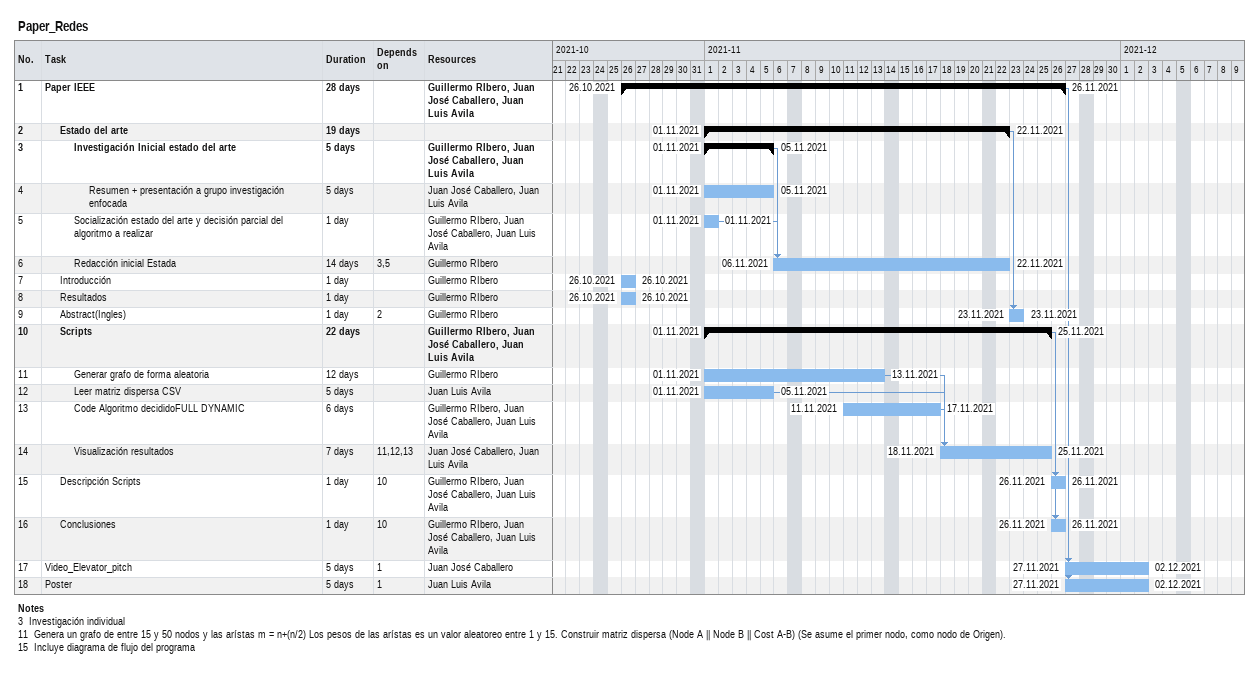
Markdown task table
Paper_Redes

| ID | Level | Task | Duration | Start | Finish | Predecessors | Resources |
|---|---|---|---|---|---|---|---|
| 1 | 1 | **Paper IEEE** | 28d | 2021-10-26 | 2021-11-26 |  | Guillermo RIbero, Juan José Caballero, Juan Luis Avila |
| 2 | 2 | **Estado del arte** | 19d | 2021-11-01 | 2021-11-22 |  |  |
| 3 | 3 | **Investigación Inicial estado del arte** | 5d | 2021-11-01 | 2021-11-05 |  | Guillermo RIbero, Juan José Caballero, Juan Luis Avila |
| 4 | 4 | Resumen + presentación a grupo investigación enfocada | 5d | 2021-11-01 | 2021-11-05 |  | Juan José Caballero, Juan Luis Avila |
| 5 | 3 | Socialización estado del arte y decisión parcial del algoritmo a realizar | 1d | 2021-11-01 | 2021-11-01 |  | Guillermo RIbero, Juan José Caballero, Juan Luis Avila |
| 6 | 3 | Redacción inicial Estada | 14d | 2021-11-06 | 2021-11-22 | 3, 5 | Guillermo RIbero |
| 7 | 2 | Introducción | 1d | 2021-10-26 | 2021-10-26 |  | Guillermo RIbero |
| 8 | 2 | Resultados | 1d | 2021-10-26 | 2021-10-26 |  | Guillermo RIbero |
| 9 | 2 | Abstract(Ingles) | 1d | 2021-11-23 | 2021-11-23 | 2 | Guillermo RIbero |
| 10 | 2 | **Scripts** | 22d | 2021-11-01 | 2021-11-25 |  | Guillermo RIbero, Juan José Caballero, Juan Luis Avila |
| 11 | 3 | Generar grafo de forma aleatoria | 12d | 2021-11-01 | 2021-11-13 |  | Guillermo RIbero |
| 12 | 3 | Leer matriz dispersa CSV | 5d | 2021-11-01 | 2021-11-05 |  | Juan Luis Avila |
| 13 | 3 | Code Algoritmo decididoFULL DYNAMIC | 6d | 2021-11-11 | 2021-11-17 |  | Guillermo RIbero, Juan José Caballero, Juan Luis Avila |
| 14 | 3 | Visualización resultados | 7d | 2021-11-18 | 2021-11-25 | 11, 12, 13 | Juan José Caballero, Juan Luis Avila |
| 15 | 2 | Descripción Scripts | 1d | 2021-11-26 | 2021-11-26 | 10 | Guillermo RIbero, Juan José Caballero, Juan Luis Avila |
| 16 | 2 | Conclusiones | 1d | 2021-11-26 | 2021-11-26 | 10 | Guillermo RIbero, Juan José Caballero, Juan Luis Avila |
| 17 | 1 | Video_Elevator_pitch | 5d | 2021-11-27 | 2021-12-02 | 1 | Juan José Caballero |
| 18 | 1 | Poster | 5d | 2021-11-27 | 2021-12-02 | 1 | Juan Luis Avila |

Notes
- 3: Investigación individual
- 11: Genera un grafo de entre 15 y 50 nodos y las arístas m = n+(n/2) Los pesos de las arístas es un valor aleatoreo entre 1 y 15. Construir matriz dispersa (Node A || Node B || Cost A-B) (Se asume el primer nodo, como nodo de Origen).
- 15: Incluye diagrama de flujo del programa
